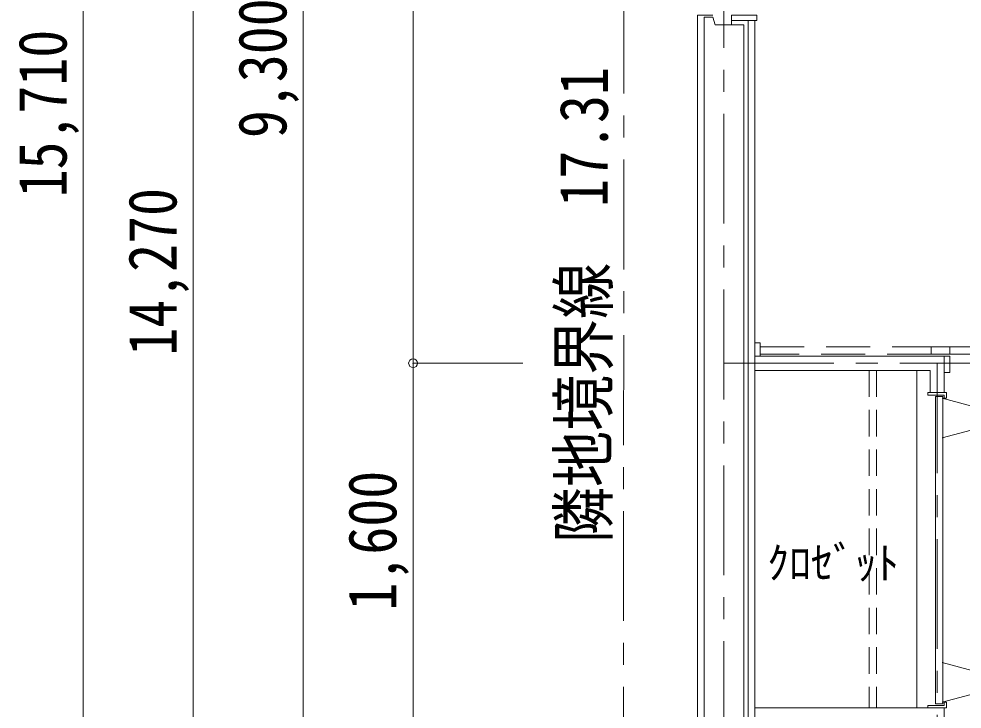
# Model space of a CAD drawing. Units: millimetres at full size; details may follow other scales. Extents: x -443943 to 462275, y -43546 to 79452.
# Drawn here: x -127076 to -122785, y -964 to 2177 of the extents above; entities that cross this region are included whole.
import ezdxf
from ezdxf.enums import TextEntityAlignment as Align

# ---------------------------------------------------------------- set-up
doc = ezdxf.new("R2010")
doc.units = ezdxf.units.MM
doc.header["$LTSCALE"] = 100
doc.header["$PDMODE"] = 32
doc.header["$PDSIZE"] = 40
for name, pattern in [('CHAIN1', [8, 5, -1, 1, -1]), ('DASHED1', [1.8, 1.2, -0.6]), ('DASHED2', [3, 2, -1])]:
    doc.linetypes.add(name, pattern=pattern)
doc.layers.add('4-1_通り芯', color=4, linetype='Continuous', lineweight=9)
doc.styles.add('ＭＳ ゴシック', font='')
doc.styles.get('ＭＳ ゴシック').set_extended_font_data('MS Gothic')

msp = doc.modelspace()

# ---------------------------------------------------------------- linework, layer by layer
at = {"layer": '4-1_通り芯', "linetype": 'CHAIN1'}
for p, q in [((-123868.2, 14545), (-123868.2, -6100.9)), ((-124330.7, -6963.1), (-124316.4, 10354.2)), ((-123868.2, 609.5), (-122002.7, 609.5)), ((-122898.2, 609.5), (-122898.2, -2183.4))]:
    msp.add_line(p, q, dxfattribs=at)
at = {"layer": '4-1_通り芯', "color": 7, "lineweight": 15}
for p, q in [((-126782.4, 10354.2), (-126782.4, -6963.1)), ((-126282.4, -6100.9), (-126282.4, 9609.1)), ((-125782.4, -6100.9), (-125782.4, 9609.1)), ((-125282.4, 6609.1), (-125282.4, -6100.9)), ((-123728.2, 2169.1), (-123728.2, -2150.9)), ((-125282.4, 609.5), (-124782.4, 609.5)), ((-122865.7, 642), (-122865.7, 476)), ((-122855.7, 476), (-122940.7, 476)), ((-122865.7, -1333.9), (-122865.7, -958))]:
    msp.add_line(p, q, dxfattribs=at)
at = {"layer": '4-1_通り芯'}
for p, q in [((-123833.2, 2169.1), (-123833.2, 2149.1)), ((-123758.2, 2169.1), (-123758.2, -2215.9)), ((-122990.7, -958), (-122990.7, 577)), ((-122872.7, 458), (-122905.7, 458)), ((-122905.7, 458), (-122905.7, -940)), ((-122872.7, -940), (-122872.7, 458)), ((-122905.7, -940), (-122872.7, -940))]:
    msp.add_line(p, q, dxfattribs=at)
at = {"layer": '4-1_通り芯', "color": 3, "lineweight": 20}
msp.add_line((-123778.2, 2149.1), (-123778.2, -2215.9), dxfattribs=at)
at = {"layer": '4-1_通り芯', "color": 7, "linetype": 'DASHED2', "lineweight": 15}
for p, q in [((-123703.2, 684), (-122925.7, 684)), ((-122925.7, 651), (-123703.2, 651)), ((-122840.7, 651), (-122840.7, 684))]:
    msp.add_line(p, q, dxfattribs=at)
at = {"layer": '4-1_通り芯', "color": 7, "linetype": 'DASHED1', "lineweight": 15}
for p, q in [((-123207.7, 577), (-123207.7, -958)), ((-123173.7, 577), (-123173.7, -958))]:
    msp.add_line(p, q, dxfattribs=at)
at = {"layer": '4-1_通り芯', "color": 7, "lineweight": 15}
for points in [[(-121828.2, -6220.9), (-123988.2, -6220.9), (-123988.2, 2194.1), (-123918.2, 2194.1)], [(-123703.2, 642), (-123703.2, 702), (-123728.2, 702)], [(-122102.7, 684), (-122925.7, 684), (-122925.7, 651), (-122102.7, 651)], [(-123728.2, 642), (-122840.7, 642), (-122840.7, 567), (-122865.7, 567)], [(-122930.7, 476), (-122930.7, 577), (-123728.2, 577)], [(-122855.7, 476), (-122855.7, 451), (-122866.7, 451), (-122866.7, 465), (-122940.7, 465), (-122940.7, 476)], [(-123728.2, -958), (-122855.7, -958), (-122855.7, -933), (-122866.7, -933), (-122866.7, -947), (-122940.7, -947), (-122940.7, -958)]]:
    msp.add_lwpolyline(points, dxfattribs=at)
msp.add_lwpolyline([(-123718.2, 2169.1), (-123833.2, 2169.1), (-123833.2, 2194.1), (-123718.2, 2194.1)], close=True, dxfattribs=at)
at = {"layer": '4-1_通り芯', "color": 3, "lineweight": 20}
for points in [[(-121358.2, -5593.5), (-121258.2, -5593.5), (-121258.2, -5980.9), (-121858.2, -5980.9), (-121858.2, -6190.9), (-123958.2, -6190.9), (-123958.2, 2184.1), (-123918.2, 2184.1)], [(-123918.2, 2184.1), (-123908.8, 2149.1), (-123778.2, 2149.1)]]:
    msp.add_lwpolyline(points, dxfattribs=at)
at = {"layer": '4-1_通り芯'}
for points in [[(-122875.1, 451), (-122537, 360.4), (-122875.1, 269.9)], [(-122875.1, -933), (-122537, -842.4), (-122875.1, -751.8)]]:
    msp.add_lwpolyline(points, dxfattribs=at)
at = {"layer": '4-1_通り芯', "color": 7}
msp.add_point((-125282.4, 609.5), dxfattribs=at)

# ---------------------------------------------------------------- texts
at = {"layer": '4-1_通り芯', "color": 7, "style": 'ＭＳ ゴシック', "width": 0.85}
for s, rotation, p in [('9,300', 90, (-125792.4, 1634.1)), ('15,710', 90, (-126792.4, 1364.1)), ('隣地境界線\u300017.31', 89.953, (-124332.1, -208.4)), ('14,270', 90, (-126292.4, 644.1)), ('1,600', 90, (-125292.4, -515.5))]:
    msp.add_text(s, height=219.9, rotation=rotation, dxfattribs=at).set_placement(p, align=Align.BOTTOM_LEFT)
at = {"layer": '4-1_通り芯', "style": 'ＭＳ ゴシック'}
msp.add_text('ｸﾛｾﾞｯﾄ', height=146.6, dxfattribs=at).set_placement((-123672.1, -415.8), align=Align.BOTTOM_LEFT)

doc.saveas('drawing.dxf')
